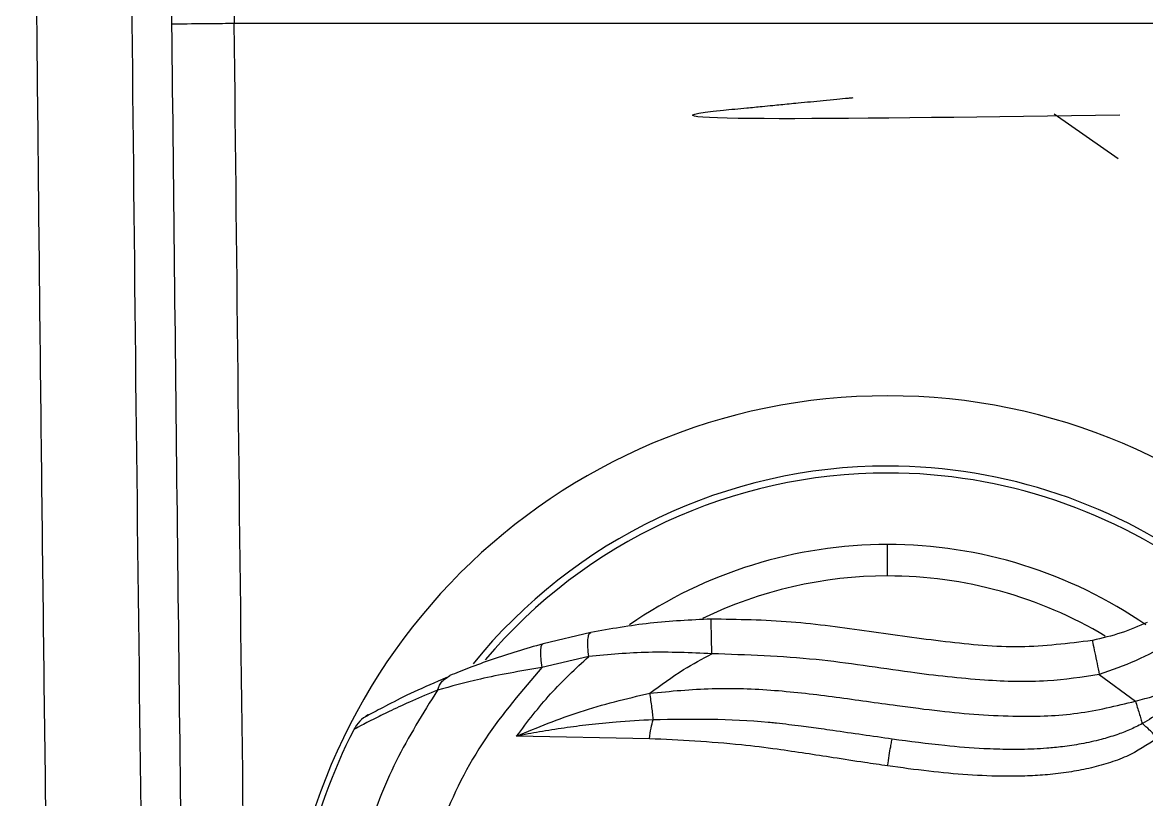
# Model space of a CAD drawing. Extents: x -51 to 27, y -13 to 136.
# Drawn here: x -48.541 to -45.991, y 33.839 to 35.602 of the extents above; entities that cross this region are included whole.
import ezdxf

# ---------------------------------------------------------------- set-up
doc = ezdxf.new("R2010")
doc.units = 0
doc.header["$MEASUREMENT"] = 0
doc.layers.add('GEOMETRY', color=2, linetype='Continuous', lineweight=25)

# ---------------------------------------------------------------- blocks, each defined once
blk = doc.blocks.new('2026 MONTERREY-BLOOM')
at = {"layer": 'GEOMETRY'}
for p, q in [((-36.5202, -48.1165), (-36.5206, -48.083)), ((-33.4902, -48.1151), (-36.3787, -48.1151)), ((-34.3734, -48.4222), (-34.5185, -48.3209)), ((-34.8963, -49.3686), (-34.8963, -49.2973)), ((-35.5699, -49.4971), (-35.678, -49.5226)), ((-35.5744, -49.5513), (-35.6806, -49.5763)), ((-35.8982, -49.6009), (-35.89, -49.5948)), ((-34.416, -49.5923), (-34.334, -49.6527)), ((-35.4367, -49.738), (-35.7381, -49.7321))]:
    blk.add_line(p, q, dxfattribs=at)
for radius, start, end in [(1.3701, 0, 180), (1.2106, 90, 140.9882), (1.2106, 52.6965, 90), (1.1949, 90, 139.8116), (1.1949, 52.7635, 90), (1.0326, 90, 124.5448), (1.0326, 55.4213, 90), (0.9613, 90, 115.91), (0.9613, 59.0932, 90), (1.3575, 153.1829, 180)]:
    blk.add_arc((-34.8963, -50.3299), radius, start, end, dxfattribs=at)
for points, knots in [([(-35.991, -69.1173), (-36.0222, -68.8104), (-36.0862, -68.1814), (-36.1664, -67.2464), (-36.2391, -66.2939), (-36.3019, -65.3595), (-36.3551, -64.4754), (-36.3995, -63.6698), (-36.4378, -62.9223), (-36.4732, -62.1837), (-36.5053, -61.4644), (-36.5414, -60.6034), (-36.5805, -59.5877), (-36.6219, -58.3847), (-36.6556, -57.2895), (-36.6829, -56.3095), (-36.6993, -55.6676), (-36.7099, -55.2297), (-36.7153, -55.0012), (-36.7206, -54.7715), (-36.7258, -54.5406), (-36.7309, -54.3086), (-36.7438, -53.7089), (-36.7632, -52.7302), (-36.7863, -51.3611), (-36.8014, -50.2963), (-36.8108, -49.5467), (-36.8158, -49.1231), (-36.8205, -48.6964), (-36.825, -48.2666), (-36.8292, -47.8338), (-36.8331, -47.3979), (-36.8367, -46.9589), (-36.8415, -46.3229), (-36.8469, -45.483), (-36.8508, -44.6975), (-36.853, -44.1607), (-36.854, -43.88), (-36.855, -43.5976), (-36.8558, -43.3137), (-36.8566, -43.0281), (-36.8574, -42.6705), (-36.8582, -42.2339), (-36.8586, -41.8463), (-36.8589, -41.578), (-36.859, -41.4361), (-36.8591, -41.2926), (-36.8592, -41.1476), (-36.8592, -41.0011), (-36.8593, -40.825), (-36.8593, -40.6119), (-36.8593, -40.4277), (-36.8593, -40.3008), (-36.8593, -40.2385), (-36.8593, -40.1751), (-36.8593, -40.1104), (-36.8592, -40.0446), (-36.8592, -39.9776), (-36.8592, -39.8438), (-36.8591, -39.6585), (-36.8591, -39.4371), (-36.859, -39.2701), (-36.859, -39.151), (-36.859, -39.0732), (-36.859, -39.0207), (-36.859, -38.9941), (-36.859, -38.9849)], [0, 0, 0, 0, 0.0306877, 0.0628943, 0.0933568, 0.1257292, 0.1560542, 0.1814792, 0.2059861, 0.2305176, 0.2550459, 0.2776143, 0.3162513, 0.3561677, 0.397364, 0.4252549, 0.4537038, 0.4612469, 0.4688283, 0.476448, 0.484106, 0.4918022, 0.4995368, 0.5437766, 0.5891863, 0.6357661, 0.6497137, 0.6637629, 0.6779138, 0.6921663, 0.7065205, 0.7209763, 0.7355338, 0.750193, 0.7842502, 0.8190918, 0.8283467, 0.8376553, 0.8470177, 0.856434, 0.8659041, 0.8754279, 0.892015, 0.9093346, 0.9139918, 0.9186991, 0.9234568, 0.9282647, 0.9331228, 0.9380312, 0.9457875, 0.9543274, 0.9563521, 0.9584164, 0.9605202, 0.9626634, 0.9648461, 0.9670683, 0.96933, 0.9781591, 0.9855012, 0.9913563, 0.9947719, 0.997351, 0.9990937, 1, 1, 1, 1]), ([(-19.8033, -75.3764), (-20.5726, -75.3487), (-22.1071, -75.2936), (-24.4102, -75.1858), (-26.4521, -75.0692), (-28.236, -74.9394), (-29.4096, -74.8337), (-30.2308, -74.7488), (-30.6969, -74.6957), (-31.1616, -74.645), (-31.6218, -74.5543), (-32.0883, -74.4187), (-32.5518, -74.2366), (-33.0066, -74.006), (-33.4377, -73.7331), (-33.8408, -73.4206), (-34.2125, -73.0713), (-34.5493, -72.6882), (-34.8482, -72.2749), (-35.1066, -71.8351), (-35.3065, -71.4059), (-35.4568, -70.9961), (-35.566, -70.6114), (-35.6464, -70.2238), (-35.6951, -69.8245), (-35.7408, -69.4226), (-35.8384, -68.5165), (-35.959, -67.1829), (-36.0842, -65.4161), (-36.1971, -63.4626), (-36.3013, -61.258), (-36.3943, -58.796), (-36.4684, -56.328), (-36.5267, -53.8502), (-36.5772, -51.0384), (-36.6156, -47.8954), (-36.6375, -44.5611), (-36.6425, -42.225), (-36.643, -40.8865), (-36.6431, -40.4064), (-36.643, -39.9263), (-36.6428, -39.4525), (-36.6428, -39.1387), (-36.6427, -38.9849)], [0, 0, 0, 0, 0.0467709, 0.0932958, 0.1400933, 0.1710351, 0.2019709, 0.2116866, 0.2211975, 0.2304811, 0.2400742, 0.2496538, 0.2599664, 0.2702825, 0.2805986, 0.2909143, 0.3012298, 0.311545, 0.3218607, 0.3321766, 0.3424925, 0.3505825, 0.3586781, 0.3667695, 0.3746051, 0.3831066, 0.3913525, 0.429977, 0.4644608, 0.4989699, 0.5488683, 0.598565, 0.6486664, 0.6988989, 0.7491594, 0.8195402, 0.8898842, 0.9517621, 0.9614858, 0.9712096, 0.9809334, 0.9906576, 1, 1, 1, 1]), ([(-36.4031, -46.9438), (-36.4019, -46.9808), (-36.3999, -47.0482), (-36.3972, -47.1415), (-36.3948, -47.2293), (-36.3925, -47.3183), (-36.3903, -47.4152), (-36.3878, -47.5333), (-36.3853, -47.6654), (-36.3828, -47.8115), (-36.3806, -47.9589), (-36.3794, -48.0602), (-36.3787, -48.1151)], [0, 0, 0, 0, 0.101781, 0.185165, 0.25015, 0.334051, 0.417379, 0.500136, 0.635005, 0.750069, 0.864479, 1, 1, 1, 1]), ([(-36.3787, -48.1151), (-36.3966, -48.1152), (-36.4325, -48.1156), (-36.4783, -48.116), (-36.5114, -48.1163), (-36.5173, -48.1164), (-36.5202, -48.1165)], [0, 0, 0, 0, 0.25, 0.5, 0.75, 1, 1, 1, 1]), ([(-36.3405, -57.5669), (-36.3627, -56.7804), (-36.4071, -55.208), (-36.4558, -52.8476), (-36.4945, -50.4839), (-36.5116, -48.9063), (-36.5202, -48.1165)], [0, 0, 0, 0, 0.24971, 0.49927, 0.749298, 1, 1, 1, 1]), ([(-36.1989, -57.5625), (-36.2129, -57.0786), (-36.2414, -56.0943), (-36.2775, -54.5933), (-36.3097, -53.0433), (-36.3373, -51.4442), (-36.3609, -49.796), (-36.3727, -48.6808), (-36.3787, -48.1151)], [0, 0, 0, 0, 0.153715, 0.312608, 0.476682, 0.645937, 0.820376, 1, 1, 1, 1]), ([(-34.3693, -48.3227), (-34.9568, -48.3313), (-35.5783, -48.3403), (-35.2216, -48.307), (-35.1848, -48.3034), (-35.159, -48.3009), (-35.1384, -48.2989), (-35.1193, -48.297), (-35.0967, -48.2948), (-35.0709, -48.2923), (-35.0416, -48.2894), (-35.0128, -48.2866), (-34.9903, -48.2845), (-34.978, -48.2833), (-34.9744, -48.283)], [0, 0, 0, 0, 0.7565291, 0.8004348, 0.8294224, 0.8495788, 0.8642388, 0.8798411, 0.8965547, 0.919483, 0.9430807, 0.9683117, 0.9905419, 1, 1, 1, 1]), ([(-35.2968, -49.4665), (-35.3432, -49.4687), (-35.4355, -49.4729), (-35.5253, -49.4891), (-35.5699, -49.4971)], [0, 0, 0, 0, 0.502423, 1, 1, 1, 1]), ([(-35.2951, -49.5452), (-35.2953, -49.5353), (-35.2957, -49.5201), (-35.2961, -49.5018), (-35.2963, -49.4892), (-35.2966, -49.479), (-35.2968, -49.4692), (-35.2968, -49.4676), (-35.2968, -49.4665)], [0, 0, 0, 0, 0.239457, 0.368361, 0.5, 0.631639, 0.760543, 1, 1, 1, 1]), ([(-34.4318, -49.5151), (-34.4863, -49.5219), (-34.5973, -49.5357), (-34.7671, -49.5187), (-34.9395, -49.4948), (-35.1162, -49.4695), (-35.2362, -49.4675), (-35.2968, -49.4665)], [0, 0, 0, 0, 0.189191, 0.384989, 0.585827, 0.790961, 1, 1, 1, 1]), ([(-34.3074, -49.474), (-34.3267, -49.4824), (-34.3656, -49.4996), (-34.4096, -49.5099), (-34.4318, -49.5151)], [0, 0, 0, 0, 0.494909, 1, 1, 1, 1]), ([(-35.5744, -49.5513), (-35.5752, -49.5442), (-35.5767, -49.5295), (-35.5765, -49.5121), (-35.5743, -49.5001), (-35.5714, -49.4981), (-35.5699, -49.4971)], [0, 0, 0, 0, 0.244014, 0.499999, 0.755985, 1, 1, 1, 1]), ([(-35.678, -49.5226), (-35.7175, -49.5341), (-35.7763, -49.5514), (-35.8466, -49.5773), (-35.8756, -49.589), (-35.89, -49.5948)], [0, 0, 0, 0, 0.506548, 0.755573, 1, 1, 1, 1]), ([(-35.678, -49.5226), (-35.6795, -49.5237), (-35.6826, -49.5259), (-35.6844, -49.5379), (-35.684, -49.5549), (-35.6817, -49.5693), (-35.6806, -49.5763)], [0, 0, 0, 0, 0.2437381, 0.4994317, 0.7554296, 1, 1, 1, 1]), ([(-34.4318, -49.5151), (-34.4315, -49.5165), (-34.4309, -49.5193), (-34.4266, -49.5402), (-34.4213, -49.5661), (-34.4177, -49.5838), (-34.416, -49.5923)], [0, 0, 0, 0, 0.270262, 0.56243, 0.789737, 1, 1, 1, 1]), ([(-34.2544, -49.5211), (-34.2803, -49.535), (-34.3311, -49.5622), (-34.3881, -49.5824), (-34.416, -49.5923)], [0, 0, 0, 0, 0.509984, 1, 1, 1, 1]), ([(-35.7381, -49.7321), (-35.7134, -49.6994), (-35.6642, -49.6343), (-35.6043, -49.5789), (-35.5744, -49.5513)], [0, 0, 0, 0, 0.50236, 1, 1, 1, 1]), ([(-35.2951, -49.5452), (-35.3431, -49.5431), (-35.4373, -49.5388), (-35.5294, -49.5472), (-35.5744, -49.5513)], [0, 0, 0, 0, 0.510179, 1, 1, 1, 1]), ([(-35.436, -49.6346), (-35.4109, -49.6161), (-35.3659, -49.5831), (-35.3167, -49.5568), (-35.2951, -49.5452)], [0, 0, 0, 0, 0.559956, 1, 1, 1, 1]), ([(-34.416, -49.5923), (-34.4552, -49.5982), (-34.5414, -49.6113), (-34.6855, -49.6064), (-34.8601, -49.5868), (-35.0651, -49.553), (-35.2161, -49.5479), (-35.2951, -49.5452)], [0, 0, 0, 0, 0.13444, 0.295642, 0.487495, 0.73167, 1, 1, 1, 1]), ([(-35.6806, -49.5763), (-35.7256, -49.6287), (-35.8186, -49.7368), (-35.9174, -49.9347), (-35.9786, -50.1564), (-35.9907, -50.3919), (-35.9521, -50.6244), (-35.8663, -50.8379), (-35.7457, -51.0233), (-35.6411, -51.1202), (-35.5905, -51.1672)], [0, 0, 0, 0, 0.115703, 0.239022, 0.367998, 0.5, 0.632002, 0.760978, 0.884297, 1, 1, 1, 1]), ([(-35.6806, -49.5763), (-35.7295, -49.5847), (-35.82, -49.6003), (-35.8869, -49.6192), (-35.9176, -49.6279)], [0, 0, 0, 0, 0.539493, 1, 1, 1, 1]), ([(-35.8971, -49.5991), (-35.9227, -49.6102), (-35.9738, -49.6325), (-36.0315, -49.6616), (-36.0705, -49.6825), (-36.0786, -49.6871), (-36.082, -49.6889)], [0, 0, 0, 0, 0.271251, 0.541874, 0.811924, 1, 1, 1, 1]), ([(-35.9176, -49.6279), (-35.9147, -49.6202), (-35.9104, -49.6085), (-35.9013, -49.6029), (-35.8982, -49.6009)], [0, 0, 0, 0, 0.661317, 1, 1, 1, 1]), ([(-34.334, -49.6527), (-34.3054, -49.6452), (-34.2488, -49.6303), (-34.2006, -49.6029), (-34.1767, -49.5894)], [0, 0, 0, 0, 0.505305, 1, 1, 1, 1]), ([(-34.1767, -49.5894), (-34.196, -49.6102), (-34.2365, -49.6541), (-34.2901, -49.6866), (-34.3183, -49.7037)], [0, 0, 0, 0, 0.474082, 1, 1, 1, 1]), ([(-35.9176, -49.6279), (-35.9507, -49.6807), (-36.0167, -49.7863), (-36.0837, -49.9612), (-36.1275, -50.1433), (-36.1329, -50.2677), (-36.1356, -50.3299)], [0, 0, 0, 0, 0.25, 0.5, 0.75, 1, 1, 1, 1]), ([(-35.9176, -49.6279), (-35.9372, -49.6361), (-35.9758, -49.6521), (-36.0228, -49.6739), (-36.0638, -49.6941), (-36.0959, -49.711), (-36.1039, -49.7153), (-36.1078, -49.7174)], [0, 0, 0, 0, 0.1896591, 0.3730681, 0.5486438, 0.776287, 1, 1, 1, 1]), ([(-35.436, -49.6346), (-35.3889, -49.6301), (-35.2947, -49.621), (-35.153, -49.6263), (-35.0134, -49.6429), (-34.8887, -49.6611), (-34.7809, -49.675), (-34.6896, -49.6839), (-34.5853, -49.6884), (-34.4652, -49.6847), (-34.3776, -49.6633), (-34.334, -49.6527)], [0, 0, 0, 0, 0.1280272, 0.2558376, 0.3826291, 0.5083328, 0.5966348, 0.676697, 0.7565281, 0.8789634, 1, 1, 1, 1]), ([(-35.7381, -49.7321), (-35.6906, -49.7124), (-35.5934, -49.672), (-35.4893, -49.6473), (-35.436, -49.6346)], [0, 0, 0, 0, 0.488129, 1, 1, 1, 1]), ([(-35.436, -49.6346), (-35.4354, -49.6401), (-35.4339, -49.6513), (-35.4319, -49.6676), (-35.4299, -49.6829), (-35.4289, -49.691), (-35.4284, -49.695)], [0, 0, 0, 0, 0.236727, 0.486038, 0.742585, 1, 1, 1, 1]), ([(-34.334, -49.6527), (-34.3326, -49.6573), (-34.3297, -49.6667), (-34.3255, -49.6802), (-34.3216, -49.693), (-34.3194, -49.7002), (-34.3183, -49.7037)], [0, 0, 0, 0, 0.247818, 0.5, 0.752182, 1, 1, 1, 1]), ([(-36.0754, -49.6839), (-36.0821, -49.6883), (-36.0954, -49.697), (-36.1037, -49.7106), (-36.1078, -49.7174)], [0, 0, 0, 0, 0.502117, 1, 1, 1, 1]), ([(-35.4284, -49.695), (-35.4565, -49.6965), (-35.5054, -49.6991), (-35.5726, -49.706), (-35.6305, -49.7135), (-35.6852, -49.7221), (-35.7209, -49.7288), (-35.7381, -49.7321)], [0, 0, 0, 0, 0.267085, 0.464831, 0.644812, 0.828282, 1, 1, 1, 1]), ([(-35.4367, -49.738), (-35.4356, -49.7297), (-35.4335, -49.7132), (-35.4301, -49.7011), (-35.4284, -49.695)], [0, 0, 0, 0, 0.5, 1, 1, 1, 1]), ([(-34.8859, -49.739), (-34.9309, -49.7324), (-34.9846, -49.7246), (-35.0535, -49.7147), (-35.096, -49.709), (-35.1345, -49.7044), (-35.159, -49.7018), (-35.1652, -49.7012), (-35.1667, -49.7011), (-35.1671, -49.701), (-35.1672, -49.701), (-35.1673, -49.701), (-35.1673, -49.701), (-35.1673, -49.701), (-35.254, -49.6925), (-35.3412, -49.6938), (-35.4284, -49.695)], [0, 0, 0, 0, 0.249789, 0.298367, 0.382545, 0.485637, 0.51156, 0.518063, 0.519696, 0.520108, 0.520212, 0.520239, 0.520246, 0.520248, 0.520249, 1, 1, 1, 1]), ([(-34.3183, -49.7037), (-34.328, -49.7087), (-34.3468, -49.7183), (-34.3783, -49.73), (-34.4147, -49.741), (-34.4559, -49.75), (-34.4972, -49.7562), (-34.5424, -49.7606), (-34.5826, -49.7623), (-34.6302, -49.7625), (-34.6882, -49.7606), (-34.7769, -49.7535), (-34.846, -49.7443), (-34.8859, -49.739)], [0, 0, 0, 0, 0.057219, 0.110886, 0.175623, 0.255812, 0.330976, 0.392535, 0.492111, 0.539599, 0.639223, 0.79219, 1, 1, 1, 1]), ([(-34.2846, -49.7373), (-34.2903, -49.7306), (-34.3015, -49.7175), (-34.3128, -49.7083), (-34.3183, -49.7037)], [0, 0, 0, 0, 0.510798, 1, 1, 1, 1]), ([(-34.8963, -49.7997), (-34.9136, -49.7972), (-34.9548, -49.7912), (-35.0168, -49.7815), (-35.083, -49.7713), (-35.1524, -49.761), (-35.2361, -49.7505), (-35.3331, -49.7433), (-35.4024, -49.7397), (-35.4367, -49.738)], [0, 0, 0, 0, 0.095678, 0.227378, 0.343398, 0.462783, 0.612945, 0.808294, 1, 1, 1, 1]), ([(-34.2846, -49.7373), (-34.3072, -49.7521), (-34.3419, -49.7748), (-34.3958, -49.7941), (-34.4395, -49.8058), (-34.4855, -49.8144), (-34.5321, -49.82), (-34.5798, -49.8229), (-34.6401, -49.8238), (-34.7149, -49.8206), (-34.8046, -49.8122), (-34.8651, -49.8039), (-34.8963, -49.7997)], [0, 0, 0, 0, 0.132371, 0.203759, 0.276899, 0.350557, 0.427873, 0.50026, 0.577013, 0.713115, 0.852292, 1, 1, 1, 1]), ([(-34.8963, -49.7997), (-34.8951, -49.7917), (-34.8926, -49.7753), (-34.8895, -49.7568), (-34.8872, -49.7443), (-34.8863, -49.7407), (-34.8859, -49.739)], [0, 0, 0, 0, 0.27467, 0.561306, 0.785329, 1, 1, 1, 1])]:
    blk.add_open_spline(points, degree=3, knots=knots, dxfattribs=at)

msp = doc.modelspace()

# ---------------------------------------------------------------- block references
msp.add_blockref('2026 MONTERREY-BLOOM', (-11.682, 83.7145))

doc.saveas('drawing.dxf')
